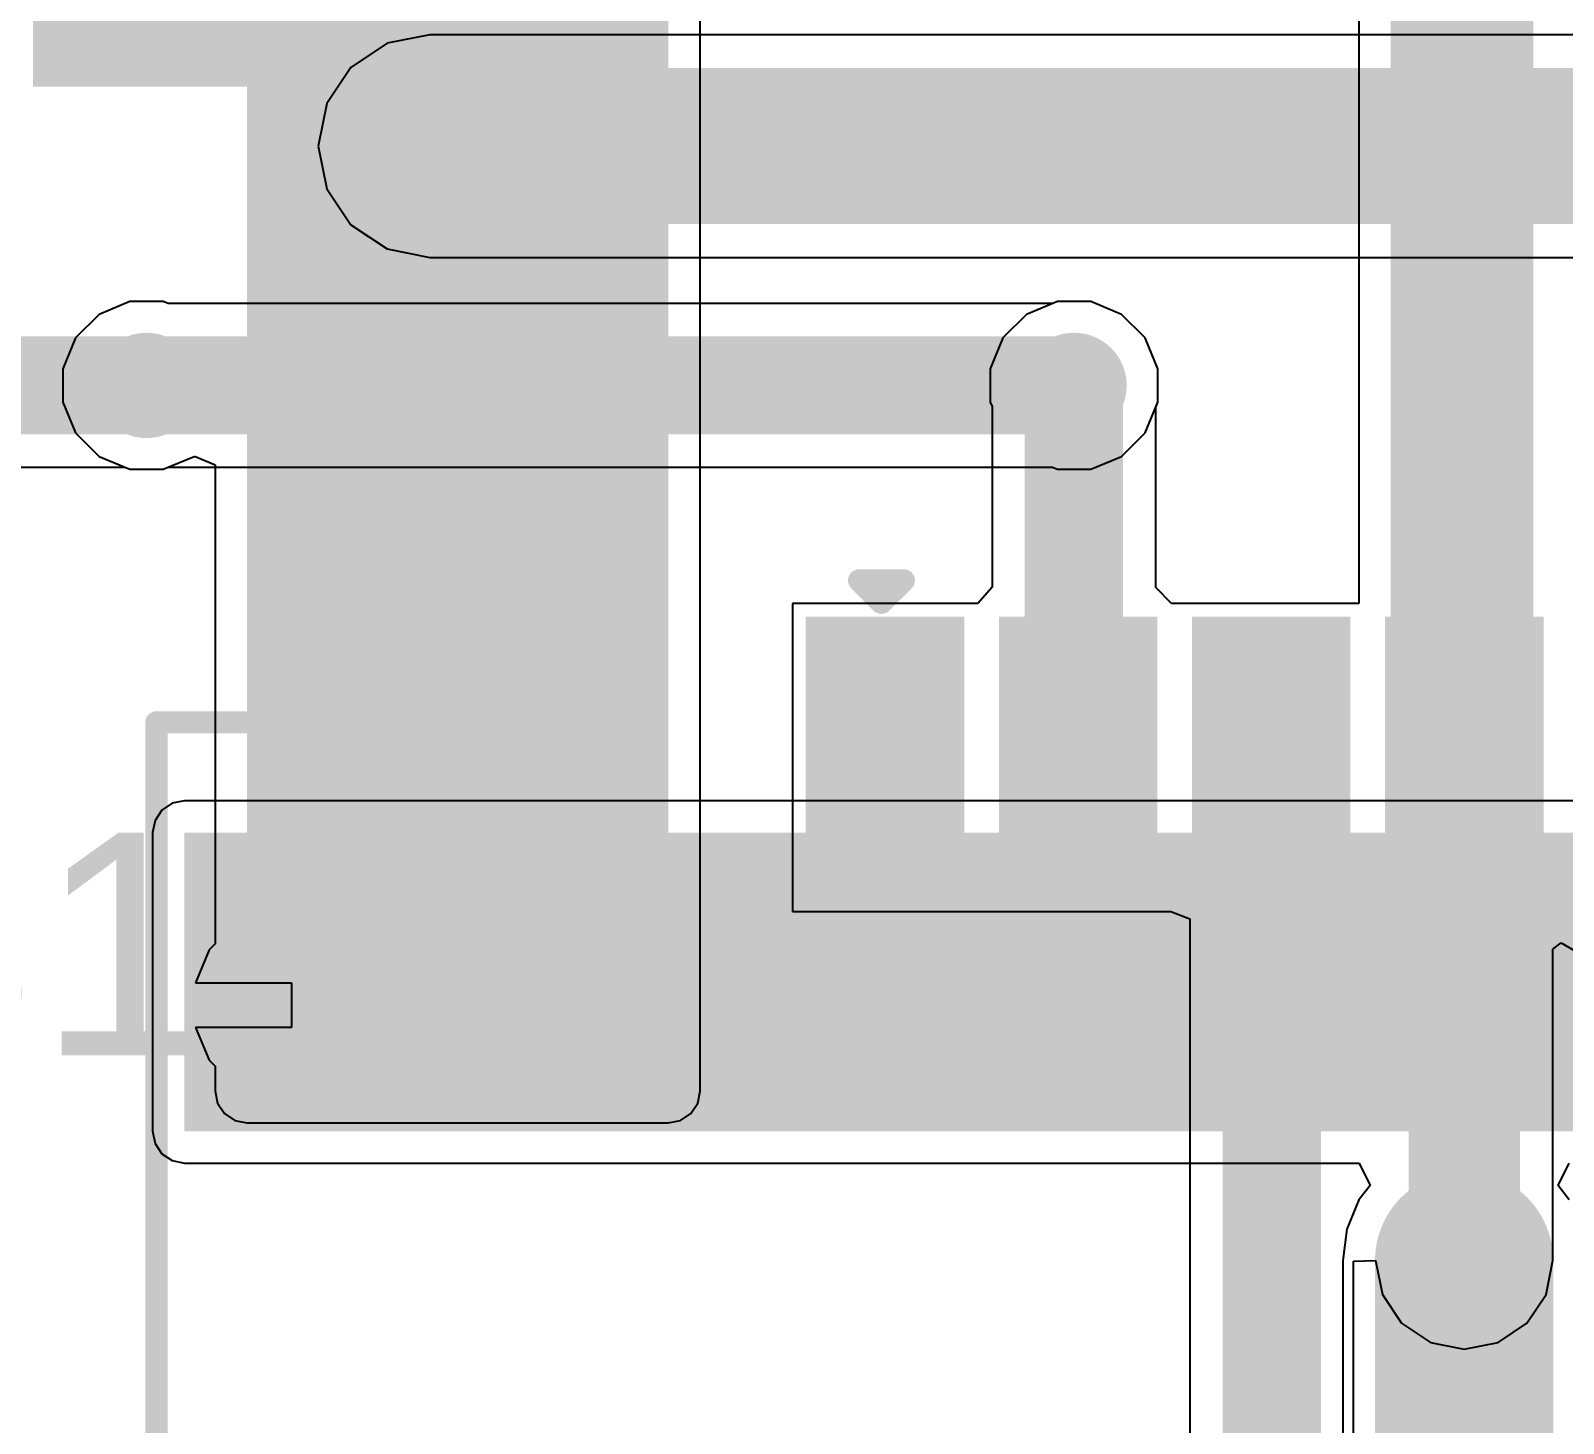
# Model space of a CAD drawing. Header units: millimetres. Extents: x -0.43 to 2.06, y -0.4 to 2.49.
# Drawn here: x 1.0295 to 1.3732, y 0.0885 to 0.4009 of the extents above; entities that cross this region are included whole.
import ezdxf

# ---------------------------------------------------------------- set-up
doc = ezdxf.new("R2010")
doc.units = ezdxf.units.MM
doc.header["$MEASUREMENT"] = 0
for name, color, linetype in [('BottomLayer', 5, 'Continuous'), ('TopLayer', 1, 'Continuous'), ('TopOverlay', 2, 'Continuous'), ('TopPaste', 8, 'Continuous'), ('TopSolder', 216, 'Continuous'), ('ViaHoleLayer', 16, 'Continuous')]:
    doc.layers.add(name, color=color, linetype=linetype)
doc.styles.add('Arial', font='', dxfattribs={"height": 0.2})
doc.styles.get('Arial').set_extended_font_data('Arial')

# ---------------------------------------------------------------- blocks, each defined once
blk = doc.blocks.new('DM3BT_DSF_PEJS_97')
at = {"layer": 'TopLayer'}
for points in [[(-0.20669285, 0.32086615), (-0.16732275, 0.32086615), (-0.16732275, 0.26574805), (-0.20669285, 0.26574805)], [(-0.12598425, 0.26574805), (-0.12598425, 0.32086615), (-0.09842515, 0.32086615), (-0.09842515, 0.26574805)], [(-0.08267715, 0.26574805), (-0.08267715, 0.32086615), (-0.05511805, 0.32086615), (-0.05511805, 0.26574805)], [(-0.03937005, 0.26574805), (-0.03937005, 0.32086615), (-0.01181095, 0.32086615), (-0.01181095, 0.26574805)], [(0.003937049999999997, 0.26574805), (0.003937050000000003, 0.32086615), (0.03149615, 0.32086615), (0.03149615, 0.26574805)]]:
    blk.add_hatch(color=1, dxfattribs=at).paths.add_polyline_path(points)
at = {"layer": 'TopPaste'}
for points in [[(-0.20669285, 0.32086615), (-0.16732275, 0.32086615), (-0.16732275, 0.26574805), (-0.20669285, 0.26574805)], [(-0.12598425, 0.26574805), (-0.12598425, 0.32086615), (-0.09842515, 0.32086615), (-0.09842515, 0.26574805)], [(-0.08267715, 0.26574805), (-0.08267715, 0.32086615), (-0.05511805, 0.32086615), (-0.05511805, 0.26574805)], [(-0.03937005, 0.26574805), (-0.03937005, 0.32086615), (-0.01181095, 0.32086615), (-0.01181095, 0.26574805)], [(0.003937049999999997, 0.26574805), (0.003937050000000003, 0.32086615), (0.03149615, 0.32086615), (0.03149615, 0.26574805)]]:
    blk.add_hatch(color=8, dxfattribs=at).paths.add_polyline_path(points)
at = {"layer": 'TopSolder'}
for points in [[(-0.21069285, 0.32486615), (-0.16332275, 0.32486615), (-0.16332275, 0.26174805), (-0.21069285, 0.26174805)], [(-0.12998425, 0.26174805), (-0.12998425, 0.32486615), (-0.09442515, 0.32486615), (-0.09442515, 0.26174805)], [(-0.08667715, 0.26174805), (-0.08667715, 0.32486615), (-0.05111805, 0.32486615), (-0.05111805, 0.26174805)], [(-0.04337005, 0.26174805), (-0.04337005, 0.32486615), (-0.007810949999999997, 0.32486615), (-0.007810950000000003, 0.26174805)], [(-6.295000000000291e-05, 0.26174805), (-6.294999999999708e-05, 0.32486615), (0.03549615, 0.32486615), (0.03549615, 0.26174805)]]:
    blk.add_hatch(color=216, dxfattribs=at).paths.add_polyline_path(points)
at = {"layer": 'TopOverlay', "const_width": 0.005}
for points in [[(-0.118, 0.333), (-0.113, 0.328)], [(-0.118, 0.333), (-0.108, 0.333)], [(-0.113, 0.328), (-0.108, 0.333)], [(-0.2755905, 0.3011811), (-0.2224409, 0.3011811)], [(-0.2755905, -0.2440945), (-0.2755905, 0.3011811)]]:
    blk.add_lwpolyline(points, dxfattribs=at)
at = {"layer": 'TopOverlay', "const_width": 0.0025}
for points in [[(-0.11925, 0.333, 1), (-0.11675, 0.333, 1)], [(-0.11925, 0.333, 1), (-0.11675, 0.333, 1)], [(-0.10925, 0.333, 1), (-0.10675, 0.333, 1)], [(-0.10925, 0.333, 1), (-0.10675, 0.333, 1)], [(-0.11425, 0.328, 1), (-0.11175, 0.328, 1)], [(-0.11425, 0.328, 1), (-0.11175, 0.328, 1)], [(-0.2768405, 0.3011811, 1), (-0.2743405, 0.3011811, 1)], [(-0.2768405, 0.3011811, 1), (-0.2743405, 0.3011811, 1)], [(-0.2236909, 0.3011811, 1), (-0.2211909, 0.3011811, 1)]]:
    blk.add_lwpolyline(points, format="xyb", close=True, dxfattribs=at)

msp = doc.modelspace()

# ---------------------------------------------------------------- hatches: boundary and pattern name
at = {"layer": 'BottomLayer'}
h = msp.add_hatch(color=5, dxfattribs=at)
edge = h.paths.add_edge_path()
edge.add_arc((1.119, 0.375), 0.011811, 0, 360)
h = msp.add_hatch(color=5, dxfattribs=at)
edge = h.paths.add_edge_path()
edge.add_arc((1.0555118, 0.3213071), 0.011811, 0, 360)
h = msp.add_hatch(color=5, dxfattribs=at)
edge = h.paths.add_edge_path()
edge.add_arc((1.2635118, 0.3213071), 0.011811, 0, 360)
msp.add_hatch(color=5, dxfattribs=at).paths.add_polyline_path([(1.064, 0.154), (1.458, 0.154), (1.458, 0.221), (1.064, 0.221)])
h = msp.add_hatch(color=5, dxfattribs=at)
edge = h.paths.add_edge_path()
edge.add_arc((1.088, 0.1823071), 0.011811, 0, 360)
h = msp.add_hatch(color=5, dxfattribs=at)
edge = h.paths.add_edge_path()
edge.add_arc((1.1197559, 0.1823071), 0.011811, 0, 360)
h = msp.add_hatch(color=5, dxfattribs=at)
edge = h.paths.add_edge_path()
edge.add_arc((1.1515118, 0.1823071), 0.011811, 0, 360)
h = msp.add_hatch(color=5, dxfattribs=at)
edge = h.paths.add_edge_path()
edge.add_arc((1.351, 0.125), 0.011811, 0, 360)
at = {"layer": 'TopLayer'}
for points in [[(1.3345118, 0.2073071), (1.3665118, 0.2073071), (1.3665118, 0.5903071), (1.3345118, 0.5903071)], [(1.03, 0.3883071), (1.1585118, 0.3883071), (1.1585118, 0.4463071), (1.03, 0.4463071)], [(1.078, 0.163), (1.1725118, 0.163), (1.1725118, 0.446307), (1.078, 0.446307)]]:
    msp.add_hatch(color=1, dxfattribs=at).paths.add_polyline_path(points)
h = msp.add_hatch(color=1, dxfattribs=at)
edge = h.paths.add_edge_path()
edge.add_arc((1.119, 0.375), 0.011811, 0, 360)
h = msp.add_hatch(color=1, dxfattribs=at)
edge = h.paths.add_edge_path()
edge.add_arc((1.0555118, 0.3213071), 0.011811, 0, 360)
h = msp.add_hatch(color=1, dxfattribs=at)
edge = h.paths.add_edge_path()
edge.add_arc((1.2635118, 0.3213071), 0.011811, 0, 360)
h = msp.add_hatch(color=1, dxfattribs=at)
edge = h.paths.add_edge_path()
edge.add_arc((1.088, 0.1823071), 0.011811, 0, 360)
h = msp.add_hatch(color=1, dxfattribs=at)
edge = h.paths.add_edge_path()
edge.add_arc((1.1197559, 0.1823071), 0.011811, 0, 360)
h = msp.add_hatch(color=1, dxfattribs=at)
edge = h.paths.add_edge_path()
edge.add_arc((1.1515118, 0.1823071), 0.011811, 0, 360)
h = msp.add_hatch(color=1, dxfattribs=at)
edge = h.paths.add_edge_path()
edge.add_arc((1.351, 0.125), 0.011811, 0, 360)
at = {"layer": 'ViaHoleLayer'}
h = msp.add_hatch(color=16, dxfattribs=at)
edge = h.paths.add_edge_path()
edge.add_arc((1.119, 0.375), 0.0059055, 0, 360)
h = msp.add_hatch(color=16, dxfattribs=at)
edge = h.paths.add_edge_path()
edge.add_arc((1.0555118, 0.3213071), 0.0059055, 0, 360)
h = msp.add_hatch(color=16, dxfattribs=at)
edge = h.paths.add_edge_path()
edge.add_arc((1.2635118, 0.3213071), 0.0059055, 0, 360)
h = msp.add_hatch(color=16, dxfattribs=at)
edge = h.paths.add_edge_path()
edge.add_arc((1.088, 0.1823071), 0.0059055, 0, 360)
h = msp.add_hatch(color=16, dxfattribs=at)
edge = h.paths.add_edge_path()
edge.add_arc((1.1197559, 0.1823071), 0.0059055, 0, 360)
h = msp.add_hatch(color=16, dxfattribs=at)
edge = h.paths.add_edge_path()
edge.add_arc((1.1515118, 0.1823071), 0.0059055, 0, 360)
h = msp.add_hatch(color=16, dxfattribs=at)
edge = h.paths.add_edge_path()
edge.add_arc((1.351, 0.125), 0.0059055, 0, 360)

# ---------------------------------------------------------------- linework, layer by layer
at = {"layer": 'BottomLayer'}
for p, q in [((1.119, 0.39998), (1.1094406, 0.3980785)), ((1.397653, 0.39998), (1.119, 0.39998)), ((1.1094406, 0.3980785), (1.1013365, 0.3926635)), ((1.1013365, 0.3926635), (1.0959215, 0.3845594)), ((1.0959215, 0.3845594), (1.09402, 0.375)), ((1.09402, 0.375), (1.0959215, 0.3654406)), ((1.0959215, 0.3654406), (1.1013365, 0.3573365)), ((1.1013365, 0.3573365), (1.1094406, 0.3519215)), ((1.1094406, 0.3519215), (1.119, 0.35002)), ((1.119, 0.35002), (1.408, 0.35002)), ((1.0448562, 0.3372543), (1.0395646, 0.3319627)), ((1.0517701, 0.3401181), (1.0448562, 0.3372543)), ((1.0592535, 0.3401181), (1.0517701, 0.3401181)), ((1.0603602, 0.3396597), (1.0592535, 0.3401181)), ((1.2586634, 0.3396597), (1.0603602, 0.3396597)), ((1.2597701, 0.3401181), (1.2586634, 0.3396597)), ((1.2672535, 0.3401181), (1.2597701, 0.3401181)), ((1.2741674, 0.3372543), (1.2672535, 0.3401181)), ((1.279459, 0.3319627), (1.2741674, 0.3372543)), ((1.0395646, 0.3319627), (1.0367008, 0.3250488)), ((1.2823228, 0.3250488), (1.279459, 0.3319627)), ((1.0367008, 0.3250488), (1.0367008, 0.3175654)), ((1.2823228, 0.3175654), (1.2823228, 0.3250488)), ((1.0367008, 0.3175654), (1.0395646, 0.3106515)), ((1.279459, 0.3106515), (1.2823228, 0.3175654)), ((1.0395646, 0.3106515), (1.0448562, 0.3053599)), ((1.2741674, 0.3053599), (1.279459, 0.3106515)), ((1.0448562, 0.3053599), (1.0517701, 0.3024961)), ((1.0517701, 0.3024961), (1.0592535, 0.3024961)), ((1.0592535, 0.3024961), (1.0603602, 0.3029545)), ((1.0603602, 0.3029545), (1.2586634, 0.3029545)), ((1.2586634, 0.3029545), (1.2597701, 0.3024961)), ((1.2597701, 0.3024961), (1.2672535, 0.3024961)), ((1.2672535, 0.3024961), (1.2741674, 0.3053599)), ((1.0612688, 0.2275938), (1.0589533, 0.2260467)), ((1.064, 0.2281371), (1.0612688, 0.2275938)), ((1.458, 0.2281371), (1.064, 0.2281371)), ((1.0574062, 0.2237312), (1.0568629, 0.221)), ((1.0589533, 0.2260467), (1.0574062, 0.2237312)), ((1.0568629, 0.221), (1.0568629, 0.154)), ((1.0568629, 0.154), (1.0574062, 0.1512688)), ((1.0574062, 0.1512688), (1.0589533, 0.1489533)), ((1.0589533, 0.1489533), (1.0612688, 0.1474062)), ((1.0612688, 0.1474062), (1.064, 0.1468629)), ((1.064, 0.1468629), (1.3274409, 0.1468629)), ((1.3274409, 0.1468629), (1.3299066, 0.1418629)), ((1.3720934, 0.1418629), (1.3745591, 0.1468629)), ((1.3299066, 0.1418629), (1.3274155, 0.1386165)), ((1.3745845, 0.1386165), (1.3720934, 0.1418629)), ((1.3274155, 0.1386165), (1.3246949, 0.1320484)), ((1.3246949, 0.1320484), (1.323767, 0.125)), ((1.323767, 0.125), (1.323767, 0.018))]:
    msp.add_line(p, q, dxfattribs=at)
for points, const_width in [([(1.119, 0.375), (1.408, 0.375)], 0.035), ([(1.0555118, 0.3213071), (1.2635118, 0.3213071)], 0.022), ([(1.088, 0.1823071), (1.1197559, 0.1823071)], 0.04), ([(1.1197559, 0.1823071), (1.1515118, 0.1823071)], 0.04), ([(1.1515118, 0.1823071), (1.4375118, 0.1823071)], 0.04), ([(1.351, 0.018), (1.351, 0.125)], 0.04)]:
    msp.add_lwpolyline(points, dxfattribs=dict(at, const_width=const_width))
for points, const_width in [([(1.11025, 0.375, 1), (1.12775, 0.375, 1)], 0.0175), ([(1.0500118, 0.3213071, 1), (1.0610118, 0.3213071, 1)], 0.011), ([(1.2580118, 0.3213071, 1), (1.2690118, 0.3213071, 1)], 0.011), ([(1.078, 0.1823071, 1), (1.098, 0.1823071, 1)], 0.02), ([(1.1097559, 0.1823071, 1), (1.1297559, 0.1823071, 1)], 0.02), ([(1.1097559, 0.1823071, 1), (1.1297559, 0.1823071, 1)], 0.02), ([(1.1415118, 0.1823071, 1), (1.1615118, 0.1823071, 1)], 0.02), ([(1.1415118, 0.1823071, 1), (1.1615118, 0.1823071, 1)], 0.02), ([(1.341, 0.125, 1), (1.361, 0.125, 1)], 0.02)]:
    msp.add_lwpolyline(points, format="xyb", close=True, dxfattribs=dict(at, const_width=const_width))
at = {"layer": 'TopLayer'}
for p, q in [((1.3273747, 0.55617), (1.3273747, 0.2724173)), ((1.1796489, 0.163), (1.1796489, 0.4463071)), ((1.2528562, 0.3372543), (1.2475646, 0.3319627)), ((1.2597701, 0.3401181), (1.2528562, 0.3372543)), ((1.2672535, 0.3401181), (1.2597701, 0.3401181)), ((1.2741674, 0.3372543), (1.2672535, 0.3401181)), ((1.279459, 0.3319627), (1.2741674, 0.3372543)), ((1.2475646, 0.3319627), (1.2447008, 0.3250488)), ((1.2823228, 0.3250488), (1.279459, 0.3319627)), ((1.2447008, 0.3250488), (1.2447008, 0.3175654)), ((1.2823228, 0.3175654), (1.2823228, 0.3250488)), ((1.2447008, 0.3175654), (1.2451159, 0.3165632)), ((1.2451159, 0.3165632), (1.2451159, 0.2760843)), ((1.2818211, 0.3163542), (1.2823228, 0.3175654)), ((1.2818211, 0.2759529), (1.2818211, 0.3163542)), ((1.022693, 0.3029545), (1.0506634, 0.3029545)), ((1.0506634, 0.3029545), (1.0517701, 0.3024961)), ((1.0517701, 0.3024961), (1.0592535, 0.3024961)), ((1.0592535, 0.3024961), (1.0661674, 0.3053599)), ((1.0661674, 0.3053599), (1.0662435, 0.305436)), ((1.0662435, 0.305436), (1.0708629, 0.3035225)), ((1.0708629, 0.3035225), (1.0708629, 0.1960154)), ((1.2451159, 0.2760843), (1.2418976, 0.2724174)), ((1.2853567, 0.2724174), (1.2818211, 0.2759529)), ((1.2386456, 0.2724173), (1.2003386, 0.2724173)), ((1.2003386, 0.2724173), (1.2003386, 0.2032993)), ((1.2418976, 0.2724174), (1.2386456, 0.2724173)), ((1.3273747, 0.2724173), (1.2853567, 0.2724174)), ((1.2003386, 0.2032993), (1.2386456, 0.2032993)), ((1.2386456, 0.2032993), (1.2418976, 0.2032992)), ((1.2418976, 0.2032992), (1.2468977, 0.2032993)), ((1.2468977, 0.2032993), (1.2819527, 0.2032993)), ((1.2819527, 0.2032993), (1.2852047, 0.2032992)), ((1.2852047, 0.2032992), (1.2895135, 0.2016305)), ((1.2895135, 0.2016305), (1.2895135, -0.2884749)), ((1.0708629, 0.1960154), (1.0695095, 0.194662)), ((1.3709214, 0.1948747), (1.3727979, 0.1962599)), ((1.3727979, 0.1962599), (1.3759939, 0.1943863)), ((1.0695095, 0.194662), (1.066463, 0.1873071)), ((1.3709214, 0.125), (1.3709214, 0.1948747)), ((1.066463, 0.1873071), (1.088, 0.1873071)), ((1.088, 0.1873071), (1.088, 0.1773071)), ((1.088, 0.1773071), (1.066463, 0.1773071)), ((1.066463, 0.1773071), (1.0695095, 0.1699522)), ((1.0695095, 0.1699522), (1.0708629, 0.1685988)), ((1.0708629, 0.1685988), (1.0708629, 0.163)), ((1.0708629, 0.163), (1.0714062, 0.1602688)), ((1.1791056, 0.1602688), (1.1796489, 0.163)), ((1.0714062, 0.1602688), (1.0729533, 0.1579533)), ((1.1775585, 0.1579533), (1.1791056, 0.1602688)), ((1.0729533, 0.1579533), (1.0752688, 0.1564062)), ((1.0752688, 0.1564062), (1.078, 0.1558629)), ((1.078, 0.1558629), (1.1725118, 0.1558629)), ((1.1725118, 0.1558629), (1.175243, 0.1564062)), ((1.175243, 0.1564062), (1.1775585, 0.1579533)), ((1.3262187, 0.1248519), (1.3311574, 0.1249999)), ((1.3262187, -0.2878283), (1.3262187, 0.1248519)), ((1.3311574, 0.1249999), (1.3326708, 0.1173915)), ((1.369408, 0.1173915), (1.3709214, 0.125)), ((1.3326708, 0.1173915), (1.3369807, 0.1109413)), ((1.3650981, 0.1109413), (1.369408, 0.1173915)), ((1.3369807, 0.1109413), (1.3434309, 0.1066314)), ((1.3586479, 0.1066314), (1.3650981, 0.1109413)), ((1.3434309, 0.1066314), (1.3510394, 0.105118)), ((1.3510394, 0.105118), (1.3586479, 0.1066314))]:
    msp.add_line(p, q, dxfattribs=at)
for points, const_width in [([(1.1185118, 0.3754882), (1.1185118, 0.4313071)], 0.022), ([(1.1185118, 0.3754882), (1.119, 0.375)], 0.022), ([(0.982, 0.3620001), (1.022693, 0.3213071)], 0.022), ([(1.022693, 0.3213071), (1.0555118, 0.3213071)], 0.022), ([(1.2634685, 0.3182638), (1.2635118, 0.3183071)], 0.022), ([(1.2634685, 0.2379016), (1.2634685, 0.3182638)], 0.022), ([(1.1515827, 0.1833071), (1.1515827, 0.2387874)], 0.022), ([(1.2634252, 0.2378583), (1.2634685, 0.2379016)], 0.022), ([(1.3077323, 0.2378583), (1.3078661, 0.2377245)], 0.022), ([(1.3078661, -0.2928661), (1.3078661, 0.2377245)], 0.022), ([(1.3510394, 0.125), (1.3510394, 0.2378583)], 0.025)]:
    msp.add_lwpolyline(points, dxfattribs=dict(at, const_width=const_width))
for points, const_width in [([(1.1130118, 0.3754882, 1), (1.1240118, 0.3754882, 1)], 0.011), ([(1.1130118, 0.3754882, 1), (1.1240118, 0.3754882, 1)], 0.011), ([(1.1135, 0.375, 1), (1.1245, 0.375, 1)], 0.011), ([(1.017193, 0.3213071, 1), (1.028193, 0.3213071, 1)], 0.011), ([(1.017193, 0.3213071, 1), (1.028193, 0.3213071, 1)], 0.011), ([(1.0500118, 0.3213071, 1), (1.0610118, 0.3213071, 1)], 0.011), ([(1.2579685, 0.3182638, 1), (1.2689685, 0.3182638, 1)], 0.011), ([(1.2579685, 0.3182638, 1), (1.2689685, 0.3182638, 1)], 0.011), ([(1.2580118, 0.3183071, 1), (1.2690118, 0.3183071, 1)], 0.011), ([(1.1460827, 0.2387874, 1), (1.1570827, 0.2387874, 1)], 0.011), ([(1.2579252, 0.2378583, 1), (1.2689252, 0.2378583, 1)], 0.011), ([(1.2579685, 0.2379016, 1), (1.2689685, 0.2379016, 1)], 0.011), ([(1.2579685, 0.2379016, 1), (1.2689685, 0.2379016, 1)], 0.011), ([(1.3022323, 0.2378583, 1), (1.3132323, 0.2378583, 1)], 0.011), ([(1.3023661, 0.2377245, 1), (1.3133661, 0.2377245, 1)], 0.011), ([(1.3023661, 0.2377245, 1), (1.3133661, 0.2377245, 1)], 0.011), ([(1.3447894, 0.2378583, 1), (1.3572894, 0.2378583, 1)], 0.0125), ([(1.1460827, 0.1833071, 1), (1.1570827, 0.1833071, 1)], 0.011), ([(1.3447894, 0.125, 1), (1.3572894, 0.125, 1)], 0.0125)]:
    msp.add_lwpolyline(points, format="xyb", close=True, dxfattribs=dict(at, const_width=const_width))

# ---------------------------------------------------------------- block references
msp.add_blockref('DM3BT_DSF_PEJS_97', (1.3333228, -0.0554488))

# ---------------------------------------------------------------- texts
at = {"layer": 'TopOverlay', "style": 'Arial'}
msp.add_text('SB1', height=0.05, dxfattribs=at).set_placement((0.9379841, 0.1710148))

doc.saveas('drawing.dxf')
